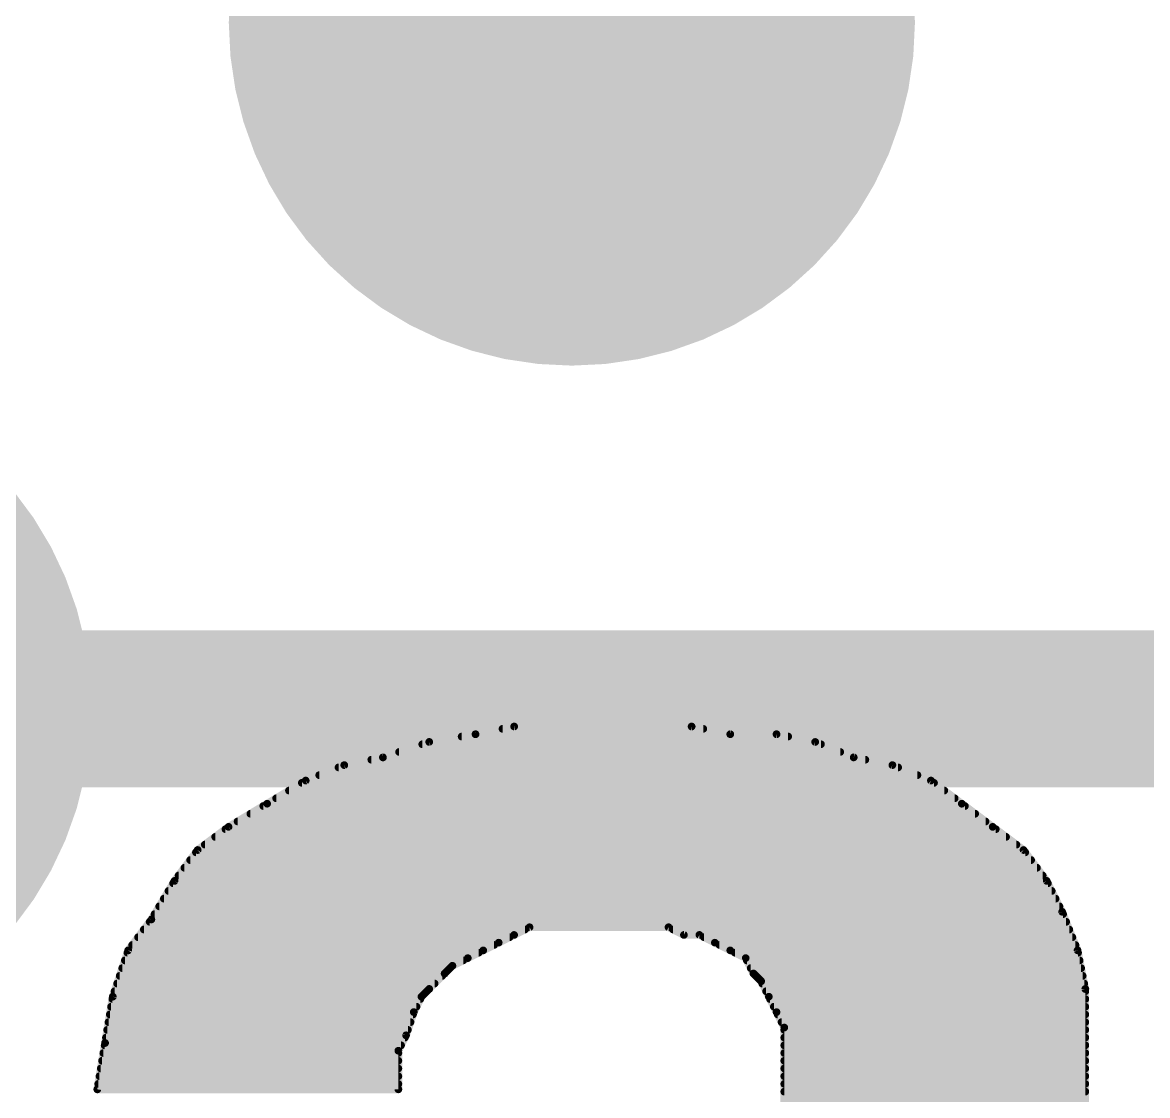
# Model space of a CAD drawing. Extents: x -33 to 74, y -18 to 36.
# Drawn here: x 10.261 to 11.719, y 23.375 to 24.765 of the extents above; entities that cross this region are included whole.
import ezdxf

# ---------------------------------------------------------------- set-up
doc = ezdxf.new("R2010")
doc.units = 0
for name, color, linetype in [('1', 12, 'CONTINUOUS'), ('18', 110, 'CONTINUOUS'), ('21', 41, 'CONTINUOUS')]:
    doc.layers.add(name, color=color, linetype=linetype)

# ---------------------------------------------------------------- blocks, each defined once
blk = doc.blocks.new('ROUNDV')
at = {"const_width": 0.5}
blk.add_lwpolyline([(0, -0.25, 1), (0, 0.25, 1), (0, -0.25)], format="xyb", dxfattribs=at)

msp = doc.modelspace()

# ---------------------------------------------------------------- linework, layer by layer
at = {"layer": '1', "const_width": 0.2032}
msp.add_lwpolyline([(9.906, 23.876), (12.954, 23.876)], dxfattribs=at)
at = {"layer": '21', "const_width": 0.01}
for points in [[(10.788, 23.833), (10.848, 23.843)], [(10.848, 23.843), (10.898, 23.853)], [(10.883, 23.85), (11.143, 23.85)], [(10.898, 23.853), (11.128, 23.853)], [(11.128, 23.853), (11.178, 23.843)], [(11.178, 23.843), (11.238, 23.843)], [(11.238, 23.843), (11.288, 23.833)], [(10.728, 23.813), (10.788, 23.833)], [(10.779, 23.83), (11.2955, 23.83)], [(10.83, 23.84), (11.253, 23.84)], [(11.288, 23.833), (11.338, 23.813)], [(10.678, 23.803), (10.728, 23.813)], [(10.749, 23.82), (11.3205, 23.82)], [(11.338, 23.813), (11.388, 23.803)], [(10.628, 23.783), (10.678, 23.803)], [(10.6705, 23.8), (11.3955, 23.8)], [(10.713, 23.81), (11.353, 23.81)], [(11.388, 23.803), (11.438, 23.783)], [(10.578, 23.753), (10.628, 23.783)], [(10.6455, 23.79), (11.4205, 23.79)], [(11.438, 23.783), (11.478, 23.753)], [(10.6063, 23.77), (11.4553, 23.77)], [(10.623, 23.78), (11.442, 23.78)], [(10.528, 23.723), (10.578, 23.753)], [(10.5897, 23.76), (11.4687, 23.76)], [(11.478, 23.753), (11.518, 23.723)], [(10.5563, 23.74), (11.4953, 23.74)], [(10.573, 23.75), (11.482, 23.75)], [(10.5397, 23.73), (11.5087, 23.73)], [(10.488, 23.693), (10.528, 23.723)], [(10.5107, 23.71), (11.5353, 23.71)], [(10.524, 23.72), (11.522, 23.72)], [(11.518, 23.723), (11.558, 23.693)], [(10.4973, 23.7), (11.5487, 23.7)], [(10.458, 23.653), (10.488, 23.693)], [(10.4783, 23.68), (11.5678, 23.68)], [(10.4858, 23.69), (11.5602, 23.69)], [(11.558, 23.693), (11.588, 23.653)], [(10.4708, 23.67), (11.5753, 23.67)], [(10.428, 23.603), (10.458, 23.653)], [(10.4633, 23.66), (11.5828, 23.66)], [(11.588, 23.653), (11.608, 23.613)], [(10.4502, 23.64), (11.5945, 23.64)], [(10.4562, 23.65), (11.5895, 23.65)], [(10.4442, 23.63), (11.5995, 23.63)], [(10.4322, 23.61), (11.6092, 23.61)], [(10.4382, 23.62), (11.6045, 23.62)], [(11.608, 23.613), (11.628, 23.563)], [(10.398, 23.563), (10.428, 23.603)], [(10.4258, 23.6), (11.6132, 23.6)], [(10.918, 23.593), (10.898, 23.583)], [(11.098, 23.593), (10.918, 23.593)], [(11.118, 23.583), (11.098, 23.593)], [(10.4108, 23.58), (10.892, 23.58)], [(10.4183, 23.59), (10.912, 23.59)], [(10.898, 23.583), (10.878, 23.573)], [(11.104, 23.59), (11.6172, 23.59)], [(11.138, 23.583), (11.118, 23.583)], [(11.158, 23.573), (11.138, 23.583)], [(11.144, 23.58), (11.6212, 23.58)], [(10.4032, 23.57), (10.872, 23.57)], [(10.878, 23.573), (10.858, 23.563)], [(11.178, 23.563), (11.158, 23.573)], [(11.164, 23.57), (11.6252, 23.57)], [(10.378, 23.503), (10.398, 23.563)], [(10.3937, 23.55), (10.832, 23.55)], [(10.397, 23.56), (10.852, 23.56)], [(10.838, 23.553), (10.818, 23.543)], [(10.858, 23.563), (10.838, 23.553)], [(11.198, 23.553), (11.178, 23.563)], [(11.184, 23.56), (11.6286, 23.56)], [(11.208, 23.533), (11.198, 23.553)], [(11.1995, 23.55), (11.6306, 23.55)], [(11.628, 23.563), (11.638, 23.513)], [(10.3903, 23.54), (10.815, 23.54)], [(10.818, 23.543), (10.808, 23.533)], [(11.2045, 23.54), (11.6326, 23.54)], [(10.3837, 23.52), (10.795, 23.52)], [(10.387, 23.53), (10.805, 23.53)], [(10.808, 23.533), (10.788, 23.513)], [(11.218, 23.523), (11.208, 23.533)], [(11.211, 23.53), (11.6346, 23.53)], [(11.228, 23.503), (11.218, 23.523)], [(11.2195, 23.52), (11.6366, 23.52)], [(10.3803, 23.51), (10.785, 23.51)], [(10.788, 23.513), (10.778, 23.503)], [(11.2245, 23.51), (11.638, 23.51)], [(11.638, 23.513), (11.638, 22.643)], [(10.368, 23.443), (10.378, 23.503)], [(10.3775, 23.5), (10.7765, 23.5)], [(10.778, 23.503), (10.768, 23.483)], [(11.238, 23.483), (11.228, 23.503)], [(11.2295, 23.5), (11.638, 23.5)], [(10.3742, 23.48), (10.767, 23.48)], [(10.3758, 23.49), (10.7715, 23.49)], [(10.768, 23.483), (10.758, 23.453)], [(11.2345, 23.49), (11.638, 23.49)], [(11.248, 23.463), (11.238, 23.483)], [(11.2395, 23.48), (11.638, 23.48)], [(10.3725, 23.47), (10.7637, 23.47)], [(11.2445, 23.47), (11.638, 23.47)], [(11.248, 23.353), (11.248, 23.463)], [(10.3692, 23.45), (10.7565, 23.45)], [(10.3708, 23.46), (10.7603, 23.46)], [(10.758, 23.453), (10.748, 23.433)], [(11.248, 23.46), (11.638, 23.46)], [(11.248, 23.45), (11.638, 23.45)], [(10.358, 23.383), (10.368, 23.443)], [(10.3675, 23.44), (10.7515, 23.44)], [(10.748, 23.433), (10.748, 23.383)], [(11.248, 23.44), (11.638, 23.44)], [(10.3642, 23.42), (10.748, 23.42)], [(10.3658, 23.43), (10.748, 23.43)], [(11.248, 23.43), (11.638, 23.43)], [(11.248, 23.42), (11.638, 23.42)], [(10.3625, 23.41), (10.748, 23.41)], [(11.248, 23.41), (11.638, 23.41)], [(10.3592, 23.39), (10.748, 23.39)], [(10.3608, 23.4), (10.748, 23.4)], [(11.248, 23.4), (11.638, 23.4)], [(11.248, 23.39), (11.638, 23.39)], [(10.748, 23.383), (10.358, 23.383)], [(11.248, 23.38), (11.638, 23.38)], [(11.248, 23.37), (11.638, 23.37)]]:
    msp.add_lwpolyline(points, dxfattribs=at)
at = {"layer": '21', "const_width": 0.005}
for points in [[(10.8475, 23.8455, 1), (10.8485, 23.8405)], [(10.8484, 23.8405, 1), (10.8476, 23.8455)], [(10.883, 23.8525, 1), (10.883, 23.8475)], [(10.898, 23.8555, 1), (10.898, 23.8505)], [(10.8985, 23.8505, 1), (10.8975, 23.8555)], [(11.1285, 23.8555, 1), (11.1275, 23.8505)], [(11.128, 23.8505, 1), (11.128, 23.8555)], [(11.143, 23.8475, 1), (11.143, 23.8525)], [(11.178, 23.8455, 1), (11.178, 23.8405)], [(11.1775, 23.8405, 1), (11.1785, 23.8455)], [(11.2385, 23.8455, 1), (11.2375, 23.8405)], [(11.238, 23.8405, 1), (11.238, 23.8455)], [(10.779, 23.8325, 1), (10.779, 23.8275)], [(10.7876, 23.8355, 1), (10.7884, 23.8305)], [(10.7888, 23.8306, 1), (10.7872, 23.8354)], [(10.83, 23.8425, 1), (10.83, 23.8375)], [(11.253, 23.8375, 1), (11.253, 23.8425)], [(11.2889, 23.8353, 1), (11.2871, 23.8307)], [(11.2875, 23.8305, 1), (11.2885, 23.8355)], [(11.2955, 23.8275, 1), (11.2955, 23.8325)], [(10.7272, 23.8154, 1), (10.7288, 23.8106)], [(10.7285, 23.8105, 1), (10.7275, 23.8155)], [(10.749, 23.8225, 1), (10.749, 23.8175)], [(11.3205, 23.8175, 1), (11.3205, 23.8225)], [(11.3385, 23.8155, 1), (11.3375, 23.8105)], [(11.3371, 23.8107, 1), (11.3389, 23.8153)], [(10.6705, 23.8025, 1), (10.6705, 23.7975)], [(10.6775, 23.8055, 1), (10.6785, 23.8005)], [(10.6789, 23.8007, 1), (10.6771, 23.8053)], [(10.713, 23.8125, 1), (10.713, 23.8075)], [(11.353, 23.8075, 1), (11.353, 23.8125)], [(11.3889, 23.8053, 1), (11.3871, 23.8007)], [(11.3875, 23.8005, 1), (11.3885, 23.8055)], [(11.3955, 23.7975, 1), (11.3955, 23.8025)], [(10.6271, 23.7853, 1), (10.6289, 23.7807)], [(10.6293, 23.7809, 1), (10.6267, 23.7851)], [(10.6455, 23.7925, 1), (10.6455, 23.7875)], [(11.4205, 23.7875, 1), (11.4205, 23.7925)], [(11.4395, 23.785, 1), (11.4365, 23.781)], [(11.4371, 23.7807, 1), (11.4389, 23.7853)], [(10.6063, 23.7725, 1), (10.6063, 23.7675)], [(10.623, 23.7825, 1), (10.623, 23.7775)], [(11.442, 23.7775, 1), (11.442, 23.7825)], [(11.4553, 23.7675, 1), (11.4553, 23.7725)], [(10.5793, 23.7509, 1), (10.5767, 23.7551)], [(10.5897, 23.7625, 1), (10.5897, 23.7575)], [(11.4687, 23.7575, 1), (11.4687, 23.7625)], [(11.4795, 23.755, 1), (11.4765, 23.751)], [(10.5563, 23.7425, 1), (10.5563, 23.7375)], [(10.573, 23.7525, 1), (10.573, 23.7475)], [(10.5767, 23.7551, 1), (10.5793, 23.7509)], [(11.4765, 23.751, 1), (11.4795, 23.755)], [(11.482, 23.7475, 1), (11.482, 23.7525)], [(11.4953, 23.7375, 1), (11.4953, 23.7425)], [(10.5397, 23.7325, 1), (10.5397, 23.7275)], [(11.5087, 23.7275, 1), (11.5087, 23.7325)], [(10.5107, 23.7125, 1), (10.5107, 23.7075)], [(10.524, 23.7225, 1), (10.524, 23.7175)], [(10.5267, 23.7251, 1), (10.5293, 23.7209)], [(10.5295, 23.721, 1), (10.5265, 23.725)], [(11.5195, 23.725, 1), (11.5165, 23.721)], [(11.5165, 23.721, 1), (11.5195, 23.725)], [(11.522, 23.7175, 1), (11.522, 23.7225)], [(11.5353, 23.7075, 1), (11.5353, 23.7125)], [(10.4973, 23.7025, 1), (10.4973, 23.6975)], [(11.5487, 23.6975, 1), (11.5487, 23.7025)], [(10.4783, 23.6825, 1), (10.4783, 23.6775)], [(10.4858, 23.6925, 1), (10.4858, 23.6875)], [(10.4865, 23.695, 1), (10.4895, 23.691)], [(10.49, 23.6915, 1), (10.486, 23.6945)], [(11.56, 23.6945, 1), (11.556, 23.6915)], [(11.5565, 23.691, 1), (11.5595, 23.695)], [(11.5602, 23.6875, 1), (11.5602, 23.6925)], [(11.5678, 23.6775, 1), (11.5678, 23.6825)], [(10.4708, 23.6725, 1), (10.4708, 23.6675)], [(11.5753, 23.6675, 1), (11.5753, 23.6725)], [(10.456, 23.6545, 1), (10.46, 23.6515)], [(10.4601, 23.6517, 1), (10.4559, 23.6543)], [(10.4633, 23.6625, 1), (10.4633, 23.6575)], [(11.5828, 23.6575, 1), (11.5828, 23.6625)], [(11.5902, 23.6541, 1), (11.5858, 23.6519)], [(11.586, 23.6515, 1), (11.59, 23.6545)], [(10.4502, 23.6425, 1), (10.4502, 23.6375)], [(10.4562, 23.6525, 1), (10.4562, 23.6475)], [(11.5895, 23.6475, 1), (11.5895, 23.6525)], [(11.5945, 23.6375, 1), (11.5945, 23.6425)], [(10.4442, 23.6325, 1), (10.4442, 23.6275)], [(11.5995, 23.6275, 1), (11.5995, 23.6325)], [(10.4322, 23.6125, 1), (10.4322, 23.6075)], [(10.4382, 23.6225, 1), (10.4382, 23.6175)], [(11.6045, 23.6175, 1), (11.6045, 23.6225)], [(11.6103, 23.6139, 1), (11.6057, 23.6121)], [(11.6058, 23.6119, 1), (11.6102, 23.6141)], [(11.6092, 23.6075, 1), (11.6092, 23.6125)], [(10.4258, 23.6025, 1), (10.4258, 23.5975)], [(10.4259, 23.6043, 1), (10.4301, 23.6017)], [(10.43, 23.6015, 1), (10.426, 23.6045)], [(10.918, 23.5955, 1), (10.918, 23.5905)], [(10.9191, 23.5908, 1), (10.9169, 23.5952)], [(11.0991, 23.5952, 1), (11.0969, 23.5908)], [(11.098, 23.5905, 1), (11.098, 23.5955)], [(11.6132, 23.5975, 1), (11.6132, 23.6025)], [(10.4108, 23.5825, 1), (10.4108, 23.5775)], [(10.4183, 23.5925, 1), (10.4183, 23.5875)], [(10.892, 23.5775, 1), (10.892, 23.5825)], [(10.8969, 23.5852, 1), (10.8991, 23.5808)], [(10.8991, 23.5808, 1), (10.8969, 23.5852)], [(10.912, 23.5875, 1), (10.912, 23.5925)], [(11.104, 23.5925, 1), (11.104, 23.5875)], [(11.118, 23.5855, 1), (11.118, 23.5805)], [(11.1169, 23.5808, 1), (11.1191, 23.5852)], [(11.1391, 23.5852, 1), (11.1369, 23.5808)], [(11.138, 23.5805, 1), (11.138, 23.5855)], [(11.144, 23.5825, 1), (11.144, 23.5775)], [(11.6172, 23.5875, 1), (11.6172, 23.5925)], [(11.6212, 23.5775, 1), (11.6212, 23.5825)], [(10.4032, 23.5725, 1), (10.4032, 23.5675)], [(10.872, 23.5675, 1), (10.872, 23.5725)], [(10.8769, 23.5752, 1), (10.8791, 23.5708)], [(10.8791, 23.5708, 1), (10.8769, 23.5752)], [(11.1591, 23.5752, 1), (11.1569, 23.5708)], [(11.1569, 23.5708, 1), (11.1591, 23.5752)], [(11.164, 23.5725, 1), (11.164, 23.5675)], [(11.6252, 23.5675, 1), (11.6252, 23.5725)], [(10.3937, 23.5525, 1), (10.3937, 23.5475)], [(10.397, 23.5625, 1), (10.397, 23.5575)], [(10.396, 23.5645, 1), (10.4, 23.5615)], [(10.4004, 23.5622, 1), (10.3956, 23.5638)], [(10.832, 23.5475, 1), (10.832, 23.5525)], [(10.8369, 23.5552, 1), (10.8391, 23.5508)], [(10.8391, 23.5508, 1), (10.8369, 23.5552)], [(10.852, 23.5575, 1), (10.852, 23.5625)], [(10.8569, 23.5652, 1), (10.8591, 23.5608)], [(10.8591, 23.5608, 1), (10.8569, 23.5652)], [(11.1791, 23.5652, 1), (11.1769, 23.5608)], [(11.1769, 23.5608, 1), (11.1791, 23.5652)], [(11.184, 23.5625, 1), (11.184, 23.5575)], [(11.2002, 23.5541, 1), (11.1958, 23.5519)], [(11.1969, 23.5508, 1), (11.1991, 23.5552)], [(11.1995, 23.5525, 1), (11.1995, 23.5475)], [(11.6305, 23.5635, 1), (11.6255, 23.5625)], [(11.6257, 23.5621, 1), (11.6303, 23.5639)], [(11.6286, 23.5575, 1), (11.6286, 23.5625)], [(11.6306, 23.5475, 1), (11.6306, 23.5525)], [(10.3903, 23.5425, 1), (10.3903, 23.5375)], [(10.815, 23.5375, 1), (10.815, 23.5425)], [(10.8169, 23.5452, 1), (10.8191, 23.5408)], [(10.8198, 23.5412, 1), (10.8162, 23.5448)], [(11.2045, 23.5425, 1), (11.2045, 23.5375)], [(11.6326, 23.5375, 1), (11.6326, 23.5425)], [(10.3837, 23.5225, 1), (10.3837, 23.5175)], [(10.387, 23.5325, 1), (10.387, 23.5275)], [(10.795, 23.5175, 1), (10.795, 23.5225)], [(10.805, 23.5275, 1), (10.805, 23.5325)], [(10.8062, 23.5348, 1), (10.8098, 23.5312)], [(10.8098, 23.5312, 1), (10.8062, 23.5348)], [(11.2098, 23.5348, 1), (11.2062, 23.5312)], [(11.2058, 23.5319, 1), (11.2102, 23.5341)], [(11.211, 23.5325, 1), (11.211, 23.5275)], [(11.2202, 23.5241, 1), (11.2158, 23.5219)], [(11.2162, 23.5212, 1), (11.2198, 23.5248)], [(11.2195, 23.5225, 1), (11.2195, 23.5175)], [(11.6346, 23.5275, 1), (11.6346, 23.5325)], [(11.6366, 23.5175, 1), (11.6366, 23.5225)], [(10.3803, 23.5125, 1), (10.3803, 23.5075)], [(10.785, 23.5075, 1), (10.785, 23.5125)], [(10.7862, 23.5148, 1), (10.7898, 23.5112)], [(10.7898, 23.5112, 1), (10.7862, 23.5148)], [(11.2245, 23.5125, 1), (11.2245, 23.5075)], [(11.6405, 23.513, 1), (11.6355, 23.513)], [(11.6355, 23.5125, 1), (11.6405, 23.5135)], [(11.638, 23.5075, 1), (11.638, 23.5125)], [(10.3775, 23.5025, 1), (10.3775, 23.4975)], [(10.3805, 23.5026, 1), (10.3755, 23.5034)], [(10.3756, 23.5038, 1), (10.3804, 23.5022)], [(10.7762, 23.5048, 1), (10.7798, 23.5012)], [(10.7802, 23.5019, 1), (10.7758, 23.5041)], [(10.7765, 23.4975, 1), (10.7765, 23.5025)], [(11.2302, 23.5041, 1), (11.2258, 23.5019)], [(11.2258, 23.5019, 1), (11.2302, 23.5041)], [(11.2295, 23.5025, 1), (11.2295, 23.4975)], [(11.638, 23.4975, 1), (11.638, 23.5025)], [(10.3742, 23.4825, 1), (10.3742, 23.4775)], [(10.3758, 23.4925, 1), (10.3758, 23.4875)], [(10.7658, 23.4841, 1), (10.7702, 23.4819)], [(10.7704, 23.4822, 1), (10.7656, 23.4838)], [(10.767, 23.4775, 1), (10.767, 23.4825)], [(10.7715, 23.4875, 1), (10.7715, 23.4925)], [(11.2345, 23.4925, 1), (11.2345, 23.4875)], [(11.2402, 23.4841, 1), (11.2358, 23.4819)], [(11.2358, 23.4819, 1), (11.2402, 23.4841)], [(11.2395, 23.4825, 1), (11.2395, 23.4775)], [(11.638, 23.4875, 1), (11.638, 23.4925)], [(11.638, 23.4775, 1), (11.638, 23.4825)], [(10.3725, 23.4725, 1), (10.3725, 23.4675)], [(10.7637, 23.4675, 1), (10.7637, 23.4725)], [(11.2445, 23.4725, 1), (11.2445, 23.4675)], [(11.2505, 23.463, 1), (11.2455, 23.463)], [(11.2458, 23.4619, 1), (11.2502, 23.4641)], [(11.638, 23.4675, 1), (11.638, 23.4725)], [(10.3692, 23.4525, 1), (10.3692, 23.4475)], [(10.3708, 23.4625, 1), (10.3708, 23.4575)], [(10.7556, 23.4538, 1), (10.7604, 23.4522)], [(10.7602, 23.4519, 1), (10.7558, 23.4541)], [(10.7565, 23.4475, 1), (10.7565, 23.4525)], [(10.7603, 23.4575, 1), (10.7603, 23.4625)], [(11.248, 23.4625, 1), (11.248, 23.4575)], [(11.248, 23.4525, 1), (11.248, 23.4475)], [(11.638, 23.4575, 1), (11.638, 23.4625)], [(11.638, 23.4475, 1), (11.638, 23.4525)], [(10.3675, 23.4425, 1), (10.3675, 23.4375)], [(10.3705, 23.4426, 1), (10.3655, 23.4434)], [(10.3655, 23.4434, 1), (10.3705, 23.4426)], [(10.7505, 23.433, 1), (10.7455, 23.433)], [(10.7515, 23.4375, 1), (10.7515, 23.4425)], [(11.248, 23.4425, 1), (11.248, 23.4375)], [(11.638, 23.4375, 1), (11.638, 23.4425)], [(10.3642, 23.4225, 1), (10.3642, 23.4175)], [(10.3658, 23.4325, 1), (10.3658, 23.4275)], [(10.7458, 23.4341, 1), (10.7502, 23.4319)], [(10.748, 23.4275, 1), (10.748, 23.4325)], [(10.748, 23.4175, 1), (10.748, 23.4225)], [(11.248, 23.4325, 1), (11.248, 23.4275)], [(11.248, 23.4225, 1), (11.248, 23.4175)], [(11.638, 23.4275, 1), (11.638, 23.4325)], [(11.638, 23.4175, 1), (11.638, 23.4225)], [(10.3625, 23.4125, 1), (10.3625, 23.4075)], [(10.748, 23.4075, 1), (10.748, 23.4125)], [(11.248, 23.4125, 1), (11.248, 23.4075)], [(11.638, 23.4075, 1), (11.638, 23.4125)], [(10.3592, 23.3925, 1), (10.3592, 23.3875)], [(10.3608, 23.4025, 1), (10.3608, 23.3975)], [(10.748, 23.3975, 1), (10.748, 23.4025)], [(10.748, 23.3875, 1), (10.748, 23.3925)], [(11.248, 23.4025, 1), (11.248, 23.3975)], [(11.248, 23.3925, 1), (11.248, 23.3875)], [(11.638, 23.3975, 1), (11.638, 23.4025)], [(11.638, 23.3875, 1), (11.638, 23.3925)], [(10.358, 23.3855, 1), (10.358, 23.3805)], [(10.3555, 23.3834, 1), (10.3605, 23.3826)], [(10.7455, 23.383, 1), (10.7505, 23.383)], [(10.748, 23.3805, 1), (10.748, 23.3855)], [(11.248, 23.3825, 1), (11.248, 23.3775)], [(11.638, 23.3775, 1), (11.638, 23.3825)]]:
    msp.add_lwpolyline(points, format="xyb", dxfattribs=at)

# ---------------------------------------------------------------- block references
at = {"layer": '18', "xscale": 0.889, "yscale": 0.889}
for p in [(10.9728, 24.765), (10.9728, 24.765), (9.906, 23.876), (9.906, 23.876)]:
    msp.add_blockref('ROUNDV', p, dxfattribs=at)

doc.saveas('drawing.dxf')
